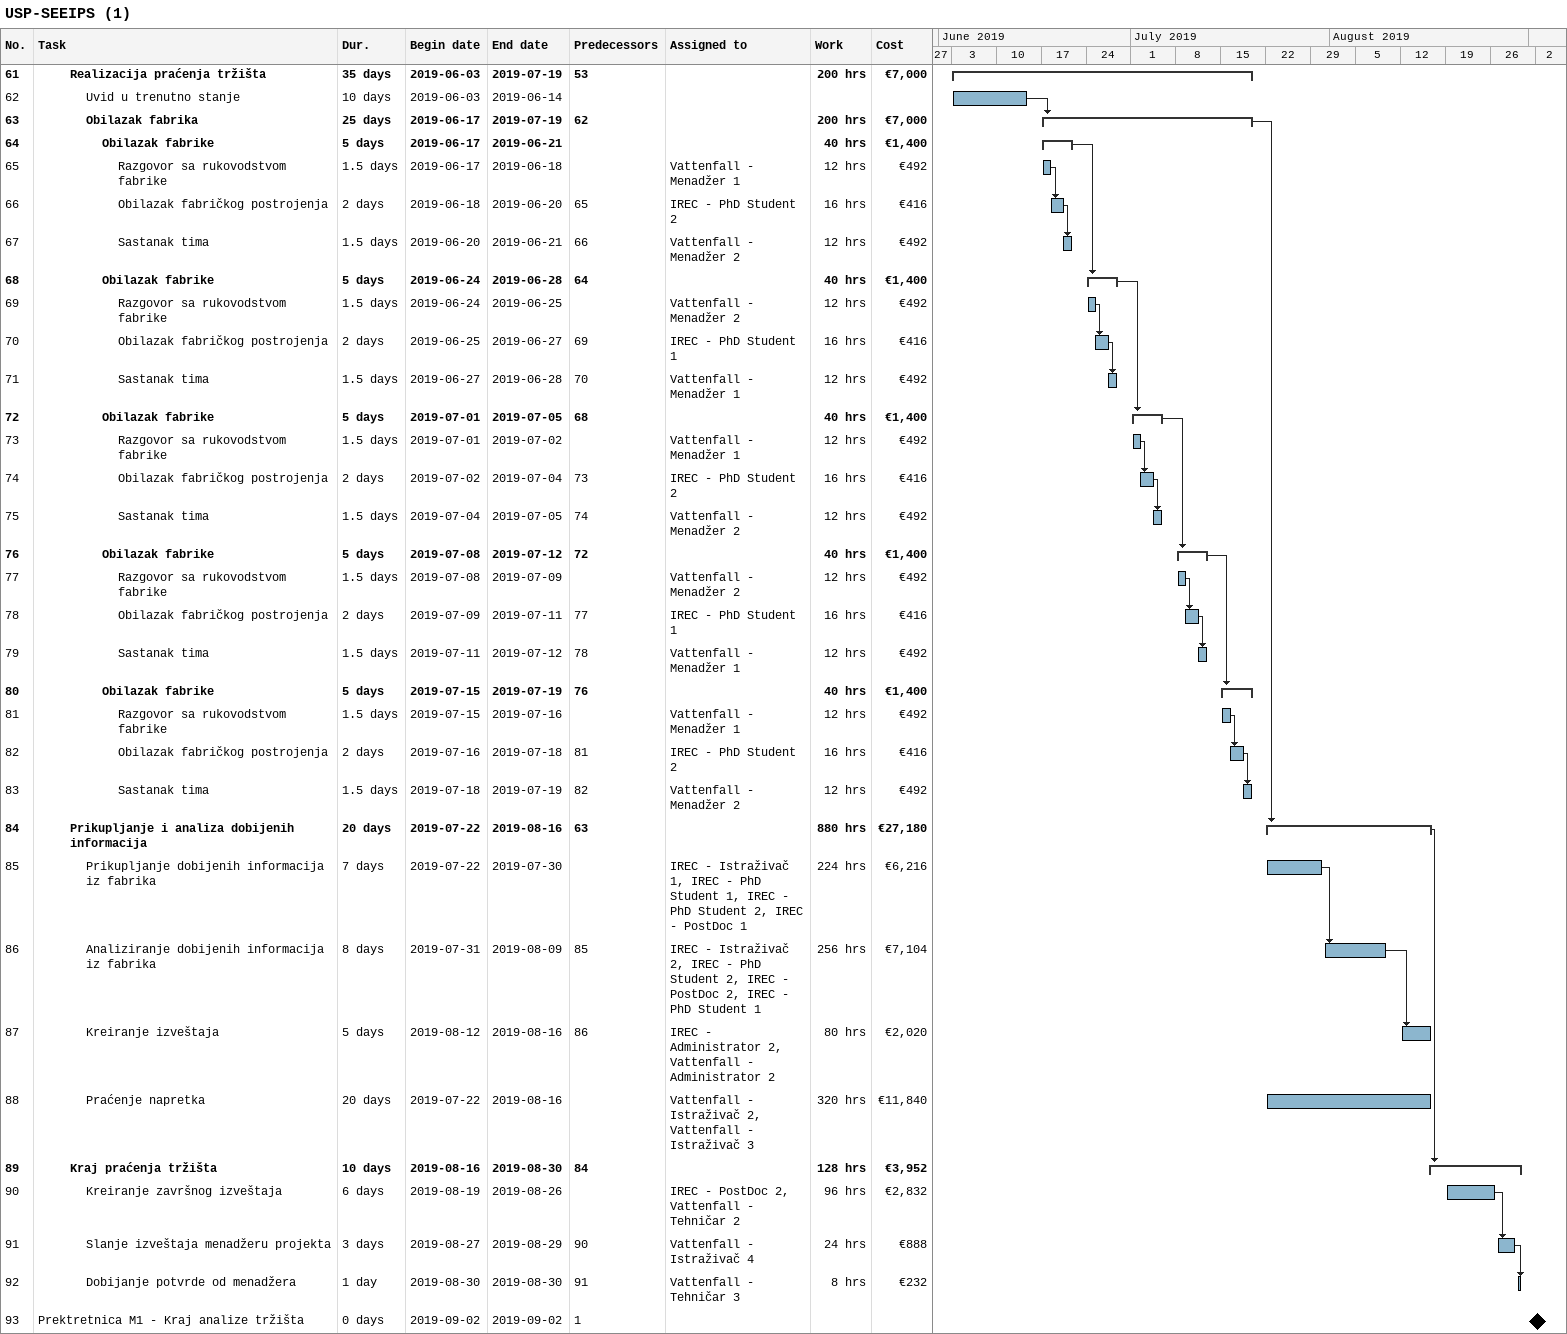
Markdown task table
USP-SEEIPS (1)

| ID | Level | Task | Duration | Start | Finish | Predecessors | Resources | Work (h) | Cost (€) |
|---|---|---|---|---|---|---|---|---|---|
| 61 | 3 | **Realizacija praćenja tržišta** | 35d | 2019-06-03 | 2019-07-19 | 53 |  | 200 | 7000 |
| 62 | 4 | Uvid u trenutno stanje | 10d | 2019-06-03 | 2019-06-14 |  |  |  |  |
| 63 | 4 | **Obilazak fabrika** | 25d | 2019-06-17 | 2019-07-19 | 62 |  | 200 | 7000 |
| 64 | 5 | **Obilazak fabrike** | 5d | 2019-06-17 | 2019-06-21 |  |  | 40 | 1400 |
| 65 | 6 | Razgovor sa rukovodstvom fabrike | 1.5d | 2019-06-17 | 2019-06-18 |  | Vattenfall - Menadžer 1 | 12 | 492 |
| 66 | 6 | Obilazak fabričkog postrojenja | 2d | 2019-06-18 | 2019-06-20 | 65 | IREC - PhD Student 2 | 16 | 416 |
| 67 | 6 | Sastanak tima | 1.5d | 2019-06-20 | 2019-06-21 | 66 | Vattenfall - Menadžer 2 | 12 | 492 |
| 68 | 5 | **Obilazak fabrike** | 5d | 2019-06-24 | 2019-06-28 | 64 |  | 40 | 1400 |
| 69 | 6 | Razgovor sa rukovodstvom fabrike | 1.5d | 2019-06-24 | 2019-06-25 |  | Vattenfall - Menadžer 2 | 12 | 492 |
| 70 | 6 | Obilazak fabričkog postrojenja | 2d | 2019-06-25 | 2019-06-27 | 69 | IREC - PhD Student 1 | 16 | 416 |
| 71 | 6 | Sastanak tima | 1.5d | 2019-06-27 | 2019-06-28 | 70 | Vattenfall - Menadžer 1 | 12 | 492 |
| 72 | 5 | **Obilazak fabrike** | 5d | 2019-07-01 | 2019-07-05 | 68 |  | 40 | 1400 |
| 73 | 6 | Razgovor sa rukovodstvom fabrike | 1.5d | 2019-07-01 | 2019-07-02 |  | Vattenfall - Menadžer 1 | 12 | 492 |
| 74 | 6 | Obilazak fabričkog postrojenja | 2d | 2019-07-02 | 2019-07-04 | 73 | IREC - PhD Student 2 | 16 | 416 |
| 75 | 6 | Sastanak tima | 1.5d | 2019-07-04 | 2019-07-05 | 74 | Vattenfall - Menadžer 2 | 12 | 492 |
| 76 | 5 | **Obilazak fabrike** | 5d | 2019-07-08 | 2019-07-12 | 72 |  | 40 | 1400 |
| 77 | 6 | Razgovor sa rukovodstvom fabrike | 1.5d | 2019-07-08 | 2019-07-09 |  | Vattenfall - Menadžer 2 | 12 | 492 |
| 78 | 6 | Obilazak fabričkog postrojenja | 2d | 2019-07-09 | 2019-07-11 | 77 | IREC - PhD Student 1 | 16 | 416 |
| 79 | 6 | Sastanak tima | 1.5d | 2019-07-11 | 2019-07-12 | 78 | Vattenfall - Menadžer 1 | 12 | 492 |
| 80 | 5 | **Obilazak fabrike** | 5d | 2019-07-15 | 2019-07-19 | 76 |  | 40 | 1400 |
| 81 | 6 | Razgovor sa rukovodstvom fabrike | 1.5d | 2019-07-15 | 2019-07-16 |  | Vattenfall - Menadžer 1 | 12 | 492 |
| 82 | 6 | Obilazak fabričkog postrojenja | 2d | 2019-07-16 | 2019-07-18 | 81 | IREC - PhD Student 2 | 16 | 416 |
| 83 | 6 | Sastanak tima | 1.5d | 2019-07-18 | 2019-07-19 | 82 | Vattenfall - Menadžer 2 | 12 | 492 |
| 84 | 3 | **Prikupljanje i analiza dobijenih informacija** | 20d | 2019-07-22 | 2019-08-16 | 63 |  | 880 | 27180 |
| 85 | 4 | Prikupljanje dobijenih informacija iz fabrika | 7d | 2019-07-22 | 2019-07-30 |  | IREC - Istraživač 1, IREC - PhD Student 1, IREC - PhD Student 2, IREC - PostDoc 1 | 224 | 6216 |
| 86 | 4 | Analiziranje dobijenih informacija iz fabrika | 8d | 2019-07-31 | 2019-08-09 | 85 | IREC - Istraživač 2, IREC - PhD Student 2, IREC - PostDoc 2, IREC - PhD Student 1 | 256 | 7104 |
| 87 | 4 | Kreiranje izveštaja | 5d | 2019-08-12 | 2019-08-16 | 86 | IREC - Administrator 2, Vattenfall - Administrator 2 | 80 | 2020 |
| 88 | 4 | Praćenje napretka | 20d | 2019-07-22 | 2019-08-16 |  | Vattenfall - Istraživač 2, Vattenfall - Istraživač 3 | 320 | 11840 |
| 89 | 3 | **Kraj praćenja tržišta** | 10d | 2019-08-16 | 2019-08-30 | 84 |  | 128 | 3952 |
| 90 | 4 | Kreiranje završnog izveštaja | 6d | 2019-08-19 | 2019-08-26 |  | IREC - PostDoc 2, Vattenfall - Tehničar 2 | 96 | 2832 |
| 91 | 4 | Slanje izveštaja menadžeru projekta | 3d | 2019-08-27 | 2019-08-29 | 90 | Vattenfall - Istraživač 4 | 24 | 888 |
| 92 | 4 | Dobijanje potvrde od menadžera | 1d | 2019-08-30 | 2019-08-30 | 91 | Vattenfall - Tehničar 3 | 8 | 232 |
| 93 | 1 | Prektretnica M1 - Kraj analize tržišta | 0d | 2019-09-02 | 2019-09-02 | 1 |  |  |  |
